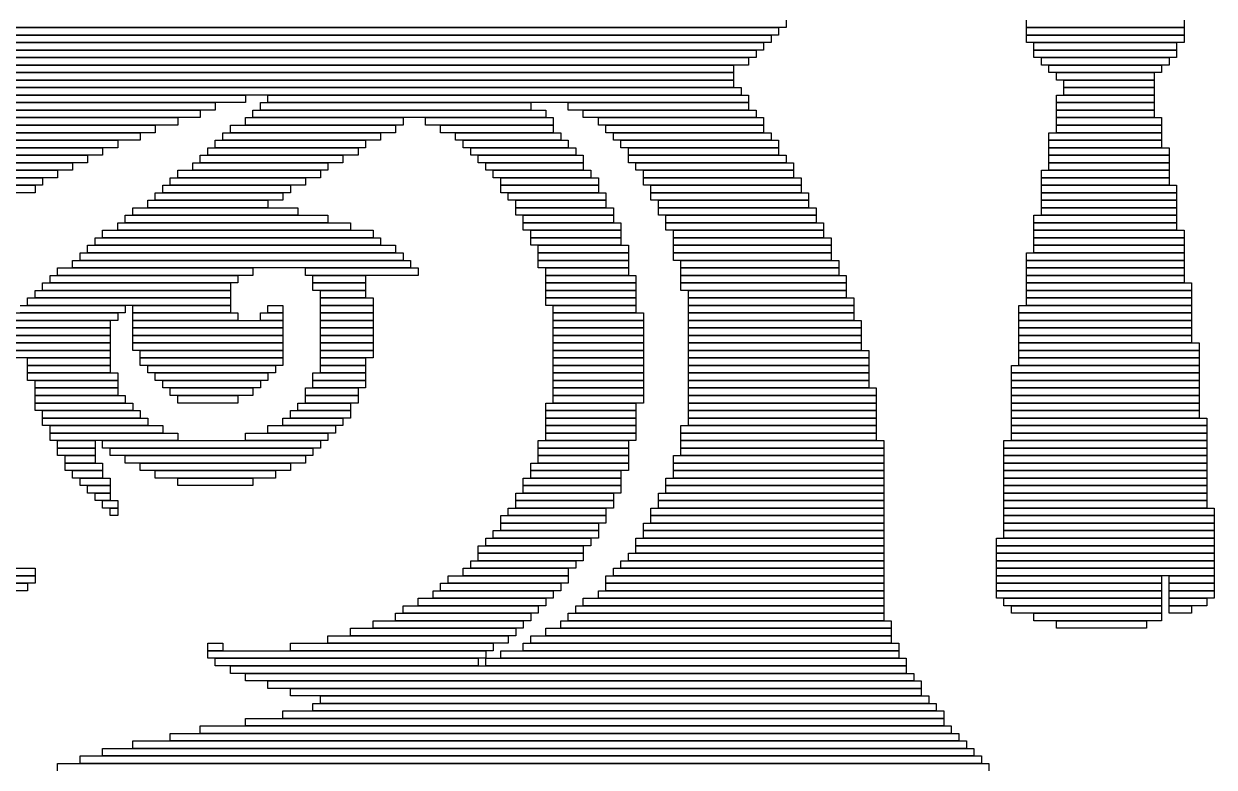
# Model space of a CAD drawing. Extents: x 92 to 1005, y 17 to 1009.
# Drawn here: x 193.5 to 352, y 801.5 to 900.5 of the extents above; entities that cross this region are included whole.
import ezdxf

# ---------------------------------------------------------------- set-up
doc = ezdxf.new("R2010")
doc.units = 0

msp = doc.modelspace()

# ---------------------------------------------------------------- linework, layer by layer
for p, q in [((295, 901), (295, 900)), ((327, 900), (327, 901)), ((348, 901), (348, 900)), ((295, 900), (133, 900)), ((133, 900), (294, 900)), ((294, 899), (133, 899)), ((133, 899), (293, 899)), ((293, 899), (293, 898)), ((294, 900), (294, 899)), ((348, 900), (327, 900)), ((327, 900), (348, 900)), ((327, 899), (327, 900)), ((348, 899), (327, 899)), ((327, 899), (348, 899)), ((327, 898), (327, 899)), ((348, 900), (348, 899)), ((348, 899), (348, 898)), ((293, 898), (133, 898)), ((133, 898), (292, 898)), ((292, 898), (292, 897)), ((348, 898), (327, 898)), ((328, 898), (347, 898)), ((328, 897), (328, 898)), ((347, 898), (347, 897)), ((292, 897), (133, 897)), ((134, 897), (291, 897)), ((291, 896), (134, 896)), ((134, 896), (290, 896)), ((290, 896), (290, 895)), ((291, 897), (291, 896)), ((347, 897), (328, 897)), ((328, 897), (347, 897)), ((328, 896), (328, 897)), ((347, 896), (328, 896)), ((329, 896), (346, 896)), ((329, 895), (329, 896)), ((346, 896), (346, 895)), ((347, 897), (347, 896)), ((290, 895), (134, 895)), ((134, 895), (288, 895)), ((288, 894), (134, 894)), ((135, 894), (288, 894)), ((288, 895), (288, 894)), ((288, 894), (288, 893)), ((346, 895), (329, 895)), ((330, 895), (345, 895)), ((330, 894), (330, 895)), ((345, 894), (330, 894)), ((331, 894), (344, 894)), ((331, 893), (331, 894)), ((344, 894), (344, 893)), ((345, 895), (345, 894)), ((288, 893), (135, 893)), ((135, 893), (288, 893)), ((288, 893), (288, 892)), ((344, 893), (331, 893)), ((332, 893), (344, 893)), ((332, 892), (332, 893)), ((344, 893), (344, 892)), ((288, 892), (135, 892)), ((136, 892), (289, 892)), ((289, 891), (136, 891)), ((136, 891), (223, 891)), ((223, 891), (223, 890)), ((226, 891), (290, 891)), ((226, 890), (226, 891)), ((289, 892), (289, 891)), ((290, 891), (290, 890)), ((331, 891), (344, 891)), ((331, 890), (331, 891)), ((344, 892), (332, 892)), ((332, 892), (344, 892)), ((332, 891), (332, 892)), ((344, 891), (332, 891)), ((344, 892), (344, 891)), ((344, 891), (344, 890)), ((223, 890), (136, 890)), ((152, 890), (219, 890)), ((219, 890), (219, 889)), ((225, 890), (261, 890)), ((225, 889), (225, 890)), ((290, 890), (226, 890)), ((261, 890), (261, 889)), ((266, 890), (290, 890)), ((266, 889), (266, 890)), ((290, 890), (290, 889)), ((344, 890), (331, 890)), ((331, 890), (344, 890)), ((331, 889), (331, 890)), ((344, 890), (344, 889)), ((219, 889), (152, 889)), ((153, 889), (217, 889)), ((217, 888), (153, 888)), ((154, 888), (214, 888)), ((214, 888), (214, 887)), ((217, 889), (217, 888)), ((223, 888), (244, 888)), ((223, 887), (223, 888)), ((224, 889), (263, 889)), ((224, 888), (224, 889)), ((263, 888), (224, 888)), ((261, 889), (225, 889)), ((244, 888), (244, 887)), ((247, 888), (264, 888)), ((247, 887), (247, 888)), ((263, 889), (263, 888)), ((264, 888), (264, 887)), ((290, 889), (266, 889)), ((268, 889), (291, 889)), ((268, 888), (268, 889)), ((291, 888), (268, 888)), ((270, 888), (292, 888)), ((270, 887), (270, 888)), ((291, 889), (291, 888)), ((292, 888), (292, 887)), ((344, 889), (331, 889)), ((331, 889), (344, 889)), ((331, 888), (331, 889)), ((344, 888), (331, 888)), ((331, 888), (345, 888)), ((331, 887), (331, 888)), ((344, 889), (344, 888)), ((345, 888), (345, 887)), ((214, 887), (154, 887)), ((155, 887), (211, 887)), ((211, 887), (211, 886)), ((221, 887), (243, 887)), ((221, 886), (221, 887)), ((244, 887), (223, 887)), ((243, 887), (243, 886)), ((264, 887), (247, 887)), ((249, 887), (264, 887)), ((249, 886), (249, 887)), ((264, 887), (264, 886)), ((292, 887), (270, 887)), ((271, 887), (292, 887)), ((271, 886), (271, 887)), ((292, 887), (292, 886)), ((345, 887), (331, 887)), ((331, 887), (345, 887)), ((331, 886), (331, 887)), ((345, 887), (345, 886)), ((211, 886), (155, 886)), ((156, 886), (209, 886)), ((209, 885), (156, 885)), ((158, 885), (206, 885)), ((206, 885), (206, 884)), ((209, 886), (209, 885)), ((219, 885), (239, 885)), ((219, 884), (219, 885)), ((220, 886), (241, 886)), ((220, 885), (220, 886)), ((241, 885), (220, 885)), ((243, 886), (221, 886)), ((239, 885), (239, 884)), ((241, 886), (241, 885)), ((264, 886), (249, 886)), ((251, 886), (265, 886)), ((251, 885), (251, 886)), ((265, 885), (251, 885)), ((252, 885), (266, 885)), ((252, 884), (252, 885)), ((265, 886), (265, 885)), ((266, 885), (266, 884)), ((292, 886), (271, 886)), ((272, 886), (293, 886)), ((272, 885), (272, 886)), ((293, 885), (272, 885)), ((273, 885), (294, 885)), ((273, 884), (273, 885)), ((293, 886), (293, 885)), ((294, 885), (294, 884)), ((330, 886), (345, 886)), ((330, 885), (330, 886)), ((345, 885), (330, 885)), ((330, 885), (345, 885)), ((330, 884), (330, 885)), ((345, 886), (331, 886)), ((345, 886), (345, 885)), ((345, 885), (345, 884)), ((206, 884), (158, 884)), ((159, 884), (204, 884)), ((204, 883), (159, 883)), ((160, 883), (202, 883)), ((202, 883), (202, 882)), ((204, 884), (204, 883)), ((217, 883), (236, 883)), ((217, 882), (217, 883)), ((218, 884), (238, 884)), ((218, 883), (218, 884)), ((238, 883), (218, 883)), ((239, 884), (219, 884)), ((236, 883), (236, 882)), ((238, 884), (238, 883)), ((266, 884), (252, 884)), ((253, 884), (267, 884)), ((253, 883), (253, 884)), ((267, 883), (253, 883)), ((254, 883), (268, 883)), ((254, 882), (254, 883)), ((267, 884), (267, 883)), ((268, 883), (268, 882)), ((294, 884), (273, 884)), ((274, 884), (294, 884)), ((274, 883), (274, 884)), ((294, 883), (274, 883)), ((274, 883), (295, 883)), ((274, 882), (274, 883)), ((294, 884), (294, 883)), ((295, 883), (295, 882)), ((345, 884), (330, 884)), ((330, 884), (346, 884)), ((330, 883), (330, 884)), ((346, 883), (330, 883)), ((330, 883), (346, 883)), ((330, 882), (330, 883)), ((346, 884), (346, 883)), ((346, 883), (346, 882)), ((202, 882), (160, 882)), ((161, 882), (200, 882)), ((200, 882), (200, 881)), ((216, 882), (234, 882)), ((216, 881), (216, 882)), ((236, 882), (217, 882)), ((234, 882), (234, 881)), ((268, 882), (254, 882)), ((255, 882), (268, 882)), ((255, 881), (255, 882)), ((268, 882), (268, 881)), ((295, 882), (274, 882)), ((275, 882), (296, 882)), ((275, 881), (275, 882)), ((296, 882), (296, 881)), ((346, 882), (330, 882)), ((330, 882), (346, 882)), ((330, 881), (330, 882)), ((346, 882), (346, 881)), ((200, 881), (161, 881)), ((162, 881), (198, 881)), ((198, 880), (162, 880)), ((163, 880), (196, 880)), ((196, 880), (196, 879)), ((198, 881), (198, 880)), ((213, 880), (231, 880)), ((213, 879), (213, 880)), ((214, 881), (233, 881)), ((214, 880), (214, 881)), ((233, 880), (214, 880)), ((234, 881), (216, 881)), ((231, 880), (231, 879)), ((233, 881), (233, 880)), ((268, 881), (255, 881)), ((256, 881), (269, 881)), ((256, 880), (256, 881)), ((269, 880), (256, 880)), ((257, 880), (270, 880)), ((257, 879), (257, 880)), ((269, 881), (269, 880)), ((270, 880), (270, 879)), ((296, 881), (275, 881)), ((276, 881), (296, 881)), ((276, 880), (276, 881)), ((296, 880), (276, 880)), ((276, 880), (297, 880)), ((276, 879), (276, 880)), ((296, 881), (296, 880)), ((297, 880), (297, 879)), ((329, 881), (346, 881)), ((329, 880), (329, 881)), ((346, 880), (329, 880)), ((329, 880), (346, 880)), ((329, 879), (329, 880)), ((346, 881), (330, 881)), ((346, 881), (346, 880)), ((346, 880), (346, 879)), ((196, 879), (163, 879)), ((164, 879), (195, 879)), ((195, 879), (195, 878)), ((212, 879), (229, 879)), ((212, 878), (212, 879)), ((231, 879), (213, 879)), ((229, 879), (229, 878)), ((270, 879), (257, 879)), ((257, 879), (270, 879)), ((257, 878), (257, 879)), ((270, 879), (270, 878)), ((297, 879), (276, 879)), ((277, 879), (297, 879)), ((277, 878), (277, 879)), ((297, 879), (297, 878)), ((346, 879), (329, 879)), ((329, 879), (347, 879)), ((329, 878), (329, 879)), ((347, 879), (347, 878)), ((195, 878), (164, 878)), ((210, 877), (226, 877)), ((210, 876), (210, 877)), ((211, 878), (228, 878)), ((211, 877), (211, 878)), ((228, 877), (211, 877)), ((229, 878), (212, 878)), ((226, 877), (226, 876)), ((228, 878), (228, 877)), ((270, 878), (257, 878)), ((258, 878), (271, 878)), ((258, 877), (258, 878)), ((271, 877), (258, 877)), ((259, 877), (271, 877)), ((259, 876), (259, 877)), ((271, 878), (271, 877)), ((271, 877), (271, 876)), ((297, 878), (277, 878)), ((277, 878), (298, 878)), ((277, 877), (277, 878)), ((298, 877), (277, 877)), ((278, 877), (298, 877)), ((278, 876), (278, 877)), ((298, 878), (298, 877)), ((298, 877), (298, 876)), ((347, 878), (329, 878)), ((329, 878), (347, 878)), ((329, 877), (329, 878)), ((347, 877), (329, 877)), ((329, 877), (347, 877)), ((329, 876), (329, 877)), ((347, 878), (347, 877)), ((347, 877), (347, 876)), ((207, 875), (234, 875)), ((207, 874), (207, 875)), ((208, 876), (230, 876)), ((208, 875), (208, 876)), ((230, 875), (208, 875)), ((226, 876), (210, 876)), ((230, 876), (230, 875)), ((234, 875), (234, 874)), ((271, 876), (259, 876)), ((259, 876), (272, 876)), ((259, 875), (259, 876)), ((272, 875), (259, 875)), ((260, 875), (272, 875)), ((260, 874), (260, 875)), ((272, 876), (272, 875)), ((272, 875), (272, 874)), ((298, 876), (278, 876)), ((278, 876), (299, 876)), ((278, 875), (278, 876)), ((299, 875), (278, 875)), ((279, 875), (299, 875)), ((279, 874), (279, 875)), ((299, 876), (299, 875)), ((299, 875), (299, 874)), ((328, 875), (347, 875)), ((328, 874), (328, 875)), ((347, 876), (329, 876)), ((329, 876), (347, 876)), ((329, 875), (329, 876)), ((347, 875), (329, 875)), ((347, 876), (347, 875)), ((347, 875), (347, 874)), ((206, 874), (237, 874)), ((206, 873), (206, 874)), ((234, 874), (207, 874)), ((237, 874), (237, 873)), ((272, 874), (260, 874)), ((260, 874), (273, 874)), ((260, 873), (260, 874)), ((273, 874), (273, 873)), ((299, 874), (279, 874)), ((279, 874), (300, 874)), ((279, 873), (279, 874)), ((300, 874), (300, 873)), ((347, 874), (328, 874)), ((328, 874), (347, 874)), ((328, 873), (328, 874)), ((347, 874), (347, 873)), ((203, 872), (241, 872)), ((203, 871), (203, 872)), ((204, 873), (240, 873)), ((204, 872), (204, 873)), ((240, 872), (204, 872)), ((237, 873), (206, 873)), ((240, 873), (240, 872)), ((241, 872), (241, 871)), ((273, 873), (260, 873)), ((261, 873), (273, 873)), ((261, 872), (261, 873)), ((273, 872), (261, 872)), ((261, 872), (273, 872)), ((261, 871), (261, 872)), ((273, 873), (273, 872)), ((273, 872), (273, 871)), ((300, 873), (279, 873)), ((280, 873), (300, 873)), ((280, 872), (280, 873)), ((300, 872), (280, 872)), ((280, 872), (301, 872)), ((280, 871), (280, 872)), ((300, 873), (300, 872)), ((301, 872), (301, 871)), ((347, 873), (328, 873)), ((328, 873), (348, 873)), ((328, 872), (328, 873)), ((348, 872), (328, 872)), ((328, 872), (348, 872)), ((328, 871), (328, 872)), ((348, 873), (348, 872)), ((348, 872), (348, 871)), ((202, 871), (243, 871)), ((202, 870), (202, 871)), ((241, 871), (203, 871)), ((243, 871), (243, 870)), ((273, 871), (261, 871)), ((262, 871), (274, 871)), ((262, 870), (262, 871)), ((274, 871), (274, 870)), ((301, 871), (280, 871)), ((280, 871), (301, 871)), ((280, 870), (280, 871)), ((301, 871), (301, 870)), ((348, 871), (328, 871)), ((328, 871), (348, 871)), ((328, 870), (328, 871)), ((348, 871), (348, 870)), ((200, 869), (245, 869)), ((200, 868), (200, 869)), ((201, 870), (244, 870)), ((201, 869), (201, 870)), ((244, 869), (201, 869)), ((243, 870), (202, 870)), ((244, 870), (244, 869)), ((245, 869), (245, 868)), ((274, 870), (262, 870)), ((262, 870), (274, 870)), ((262, 869), (262, 870)), ((274, 869), (262, 869)), ((262, 869), (274, 869)), ((262, 868), (262, 869)), ((274, 870), (274, 869)), ((274, 869), (274, 868)), ((301, 870), (280, 870)), ((280, 870), (301, 870)), ((280, 869), (280, 870)), ((301, 869), (280, 869)), ((281, 869), (302, 869)), ((281, 868), (281, 869)), ((301, 870), (301, 869)), ((302, 869), (302, 868)), ((327, 870), (348, 870)), ((327, 869), (327, 870)), ((348, 869), (327, 869)), ((327, 869), (348, 869)), ((327, 868), (327, 869)), ((348, 870), (328, 870)), ((348, 870), (348, 869)), ((348, 869), (348, 868)), ((197, 867), (222, 867)), ((197, 866), (197, 867)), ((198, 868), (224, 868)), ((198, 867), (198, 868)), ((224, 867), (198, 867)), ((245, 868), (200, 868)), ((222, 867), (222, 866)), ((224, 868), (224, 867)), ((231, 868), (246, 868)), ((231, 867), (231, 868)), ((246, 867), (231, 867)), ((232, 867), (239, 867)), ((232, 866), (232, 867)), ((239, 867), (239, 866)), ((246, 868), (246, 867)), ((274, 868), (262, 868)), ((263, 868), (274, 868)), ((263, 867), (263, 868)), ((274, 867), (263, 867)), ((263, 867), (275, 867)), ((263, 866), (263, 867)), ((274, 868), (274, 867)), ((275, 867), (275, 866)), ((302, 868), (281, 868)), ((281, 868), (302, 868)), ((281, 867), (281, 868)), ((302, 867), (281, 867)), ((281, 867), (303, 867)), ((281, 866), (281, 867)), ((302, 868), (302, 867)), ((303, 867), (303, 866)), ((348, 868), (327, 868)), ((327, 868), (348, 868)), ((327, 867), (327, 868)), ((348, 867), (327, 867)), ((327, 867), (348, 867)), ((327, 866), (327, 867)), ((348, 868), (348, 867)), ((348, 867), (348, 866)), ((196, 866), (221, 866)), ((196, 865), (196, 866)), ((222, 866), (197, 866)), ((221, 866), (221, 865)), ((239, 866), (232, 866)), ((232, 866), (239, 866)), ((232, 865), (232, 866)), ((239, 866), (239, 865)), ((275, 866), (263, 866)), ((263, 866), (275, 866)), ((263, 865), (263, 866)), ((275, 866), (275, 865)), ((303, 866), (281, 866)), ((281, 866), (303, 866)), ((281, 865), (281, 866)), ((303, 866), (303, 865)), ((348, 866), (327, 866)), ((327, 866), (349, 866)), ((327, 865), (327, 866)), ((349, 866), (349, 865)), ((194, 864), (221, 864)), ((194, 863), (194, 864)), ((195, 865), (221, 865)), ((195, 864), (195, 865)), ((221, 864), (195, 864)), ((221, 865), (196, 865)), ((221, 865), (221, 864)), ((221, 864), (221, 863)), ((239, 865), (232, 865)), ((233, 865), (239, 865)), ((233, 864), (233, 865)), ((239, 864), (233, 864)), ((233, 864), (240, 864)), ((233, 863), (233, 864)), ((239, 865), (239, 864)), ((240, 864), (240, 863)), ((275, 865), (263, 865)), ((263, 865), (275, 865)), ((263, 864), (263, 865)), ((275, 864), (263, 864)), ((263, 864), (275, 864)), ((263, 863), (263, 864)), ((275, 865), (275, 864)), ((275, 864), (275, 863)), ((303, 865), (281, 865)), ((282, 865), (303, 865)), ((282, 864), (282, 865)), ((303, 864), (282, 864)), ((282, 864), (304, 864)), ((282, 863), (282, 864)), ((303, 865), (303, 864)), ((304, 864), (304, 863)), ((349, 865), (327, 865)), ((327, 865), (349, 865)), ((327, 864), (327, 865)), ((349, 864), (327, 864)), ((327, 864), (349, 864)), ((327, 863), (327, 864)), ((349, 865), (349, 864)), ((349, 864), (349, 863)), ((193, 863), (207, 863)), ((221, 863), (194, 863)), ((207, 863), (207, 862)), ((208, 863), (221, 863)), ((208, 862), (208, 863)), ((221, 863), (221, 862)), ((226, 863), (228, 863)), ((226, 862), (226, 863)), ((228, 863), (228, 862)), ((240, 863), (233, 863)), ((233, 863), (240, 863)), ((233, 862), (233, 863)), ((240, 863), (240, 862)), ((275, 863), (263, 863)), ((264, 863), (275, 863)), ((264, 862), (264, 863)), ((275, 863), (275, 862)), ((304, 863), (282, 863)), ((282, 863), (304, 863)), ((282, 862), (282, 863)), ((304, 863), (304, 862)), ((326, 863), (349, 863)), ((326, 862), (326, 863)), ((349, 863), (327, 863)), ((349, 863), (349, 862)), ((191, 861), (205, 861)), ((192, 862), (206, 862)), ((206, 861), (192, 861)), ((207, 862), (193, 862)), ((205, 861), (205, 860)), ((206, 862), (206, 861)), ((221, 862), (208, 862)), ((208, 862), (222, 862)), ((208, 861), (208, 862)), ((222, 861), (208, 861)), ((208, 861), (228, 861)), ((208, 860), (208, 861)), ((222, 862), (222, 861)), ((225, 862), (228, 862)), ((225, 861), (225, 862)), ((228, 861), (225, 861)), ((228, 862), (226, 862)), ((228, 862), (228, 861)), ((228, 861), (228, 860)), ((240, 862), (233, 862)), ((233, 862), (240, 862)), ((233, 861), (233, 862)), ((240, 861), (233, 861)), ((233, 861), (240, 861)), ((233, 860), (233, 861)), ((240, 862), (240, 861)), ((240, 861), (240, 860)), ((275, 862), (264, 862)), ((264, 862), (276, 862)), ((264, 861), (264, 862)), ((276, 861), (264, 861)), ((264, 861), (276, 861)), ((264, 860), (264, 861)), ((276, 862), (276, 861)), ((276, 861), (276, 860)), ((304, 862), (282, 862)), ((282, 862), (304, 862)), ((282, 861), (282, 862)), ((304, 861), (282, 861)), ((282, 861), (305, 861)), ((282, 860), (282, 861)), ((304, 862), (304, 861)), ((305, 861), (305, 860)), ((349, 862), (326, 862)), ((326, 862), (349, 862)), ((326, 861), (326, 862)), ((349, 861), (326, 861)), ((326, 861), (349, 861)), ((326, 860), (326, 861)), ((349, 862), (349, 861)), ((349, 861), (349, 860)), ((190, 860), (205, 860)), ((205, 860), (191, 860)), ((205, 860), (205, 859)), ((228, 860), (208, 860)), ((208, 860), (228, 860)), ((208, 859), (208, 860)), ((228, 860), (228, 859)), ((240, 860), (233, 860)), ((233, 860), (240, 860)), ((233, 859), (233, 860)), ((240, 860), (240, 859)), ((276, 860), (264, 860)), ((264, 860), (276, 860)), ((264, 859), (264, 860)), ((276, 860), (276, 859)), ((305, 860), (282, 860)), ((282, 860), (305, 860)), ((282, 859), (282, 860)), ((305, 860), (305, 859)), ((349, 860), (326, 860)), ((326, 860), (349, 860)), ((326, 859), (326, 860)), ((349, 860), (349, 859)), ((188, 858), (205, 858)), ((189, 859), (205, 859)), ((205, 858), (189, 858)), ((205, 859), (190, 859)), ((205, 859), (205, 858)), ((205, 858), (205, 857)), ((228, 859), (208, 859)), ((208, 859), (228, 859)), ((208, 858), (208, 859)), ((228, 858), (208, 858)), ((208, 858), (228, 858)), ((208, 857), (208, 858)), ((228, 859), (228, 858)), ((228, 858), (228, 857)), ((240, 859), (233, 859)), ((233, 859), (240, 859)), ((233, 858), (233, 859)), ((240, 858), (233, 858)), ((233, 858), (240, 858)), ((233, 857), (233, 858)), ((240, 859), (240, 858)), ((240, 858), (240, 857)), ((276, 859), (264, 859)), ((264, 859), (276, 859)), ((264, 858), (264, 859)), ((276, 858), (264, 858)), ((264, 858), (276, 858)), ((264, 857), (264, 858)), ((276, 859), (276, 858)), ((276, 858), (276, 857)), ((305, 859), (282, 859)), ((282, 859), (305, 859)), ((282, 858), (282, 859)), ((305, 858), (282, 858)), ((282, 858), (305, 858)), ((282, 857), (282, 858)), ((305, 859), (305, 858)), ((305, 858), (305, 857)), ((349, 859), (326, 859)), ((326, 859), (349, 859)), ((326, 858), (326, 859)), ((349, 858), (326, 858)), ((326, 858), (350, 858)), ((326, 857), (326, 858)), ((349, 859), (349, 858)), ((350, 858), (350, 857)), ((187, 857), (205, 857)), ((205, 856), (187, 856)), ((205, 857), (188, 857)), ((194, 856), (205, 856)), ((194, 855), (194, 856)), ((205, 857), (205, 856)), ((205, 856), (205, 855)), ((228, 857), (208, 857)), ((209, 857), (228, 857)), ((209, 856), (209, 857)), ((228, 856), (209, 856)), ((209, 856), (228, 856)), ((209, 855), (209, 856)), ((228, 857), (228, 856)), ((228, 856), (228, 855)), ((240, 857), (233, 857)), ((233, 857), (240, 857)), ((233, 856), (233, 857)), ((240, 856), (233, 856)), ((233, 856), (239, 856)), ((233, 855), (233, 856)), ((239, 856), (239, 855)), ((240, 857), (240, 856)), ((276, 857), (264, 857)), ((264, 857), (276, 857)), ((264, 856), (264, 857)), ((276, 856), (264, 856)), ((264, 856), (276, 856)), ((264, 855), (264, 856)), ((276, 857), (276, 856)), ((276, 856), (276, 855)), ((305, 857), (282, 857)), ((282, 857), (306, 857)), ((282, 856), (282, 857)), ((306, 856), (282, 856)), ((282, 856), (306, 856)), ((282, 855), (282, 856)), ((306, 857), (306, 856)), ((306, 856), (306, 855)), ((350, 857), (326, 857)), ((326, 857), (350, 857)), ((326, 856), (326, 857)), ((350, 856), (326, 856)), ((326, 856), (350, 856)), ((326, 855), (326, 856)), ((350, 857), (350, 856)), ((350, 856), (350, 855)), ((205, 855), (194, 855)), ((194, 855), (205, 855)), ((194, 854), (194, 855)), ((205, 855), (205, 854)), ((228, 855), (209, 855)), ((210, 855), (227, 855)), ((210, 854), (210, 855)), ((227, 855), (227, 854)), ((239, 855), (233, 855)), ((233, 855), (239, 855)), ((233, 854), (233, 855)), ((239, 855), (239, 854)), ((276, 855), (264, 855)), ((264, 855), (276, 855)), ((264, 854), (264, 855)), ((276, 855), (276, 854)), ((306, 855), (282, 855)), ((282, 855), (306, 855)), ((282, 854), (282, 855)), ((306, 855), (306, 854)), ((325, 855), (350, 855)), ((325, 854), (325, 855)), ((350, 855), (326, 855)), ((350, 855), (350, 854)), ((205, 854), (194, 854)), ((194, 854), (206, 854)), ((194, 853), (194, 854)), ((206, 853), (194, 853)), ((195, 853), (206, 853)), ((195, 852), (195, 853)), ((206, 854), (206, 853)), ((206, 853), (206, 852)), ((227, 854), (210, 854)), ((211, 854), (226, 854)), ((211, 853), (211, 854)), ((226, 853), (211, 853)), ((212, 853), (225, 853)), ((212, 852), (212, 853)), ((225, 853), (225, 852)), ((226, 854), (226, 853)), ((232, 854), (239, 854)), ((232, 853), (232, 854)), ((239, 853), (232, 853)), ((232, 853), (239, 853)), ((232, 852), (232, 853)), ((239, 854), (233, 854)), ((239, 854), (239, 853)), ((239, 853), (239, 852)), ((276, 854), (264, 854)), ((264, 854), (276, 854)), ((264, 853), (264, 854)), ((276, 853), (264, 853)), ((264, 853), (276, 853)), ((264, 852), (264, 853)), ((276, 854), (276, 853)), ((276, 853), (276, 852)), ((306, 854), (282, 854)), ((282, 854), (306, 854)), ((282, 853), (282, 854)), ((306, 853), (282, 853)), ((282, 853), (306, 853)), ((282, 852), (282, 853)), ((306, 854), (306, 853)), ((306, 853), (306, 852)), ((350, 854), (325, 854)), ((325, 854), (350, 854)), ((325, 853), (325, 854)), ((350, 853), (325, 853)), ((325, 853), (350, 853)), ((325, 852), (325, 853)), ((350, 854), (350, 853)), ((350, 853), (350, 852)), ((206, 852), (195, 852)), ((195, 852), (206, 852)), ((195, 851), (195, 852)), ((206, 852), (206, 851)), ((225, 852), (212, 852)), ((213, 852), (224, 852)), ((213, 851), (213, 852)), ((224, 852), (224, 851)), ((231, 852), (238, 852)), ((231, 851), (231, 852)), ((239, 852), (232, 852)), ((238, 852), (238, 851)), ((276, 852), (264, 852)), ((264, 852), (276, 852)), ((264, 851), (264, 852)), ((276, 852), (276, 851)), ((306, 852), (282, 852)), ((282, 852), (307, 852)), ((282, 851), (282, 852)), ((307, 852), (307, 851)), ((350, 852), (325, 852)), ((325, 852), (350, 852)), ((325, 851), (325, 852)), ((350, 852), (350, 851)), ((206, 851), (195, 851)), ((195, 851), (207, 851)), ((195, 850), (195, 851)), ((207, 850), (195, 850)), ((195, 850), (208, 850)), ((195, 849), (195, 850)), ((207, 851), (207, 850)), ((208, 850), (208, 849)), ((224, 851), (213, 851)), ((214, 851), (222, 851)), ((214, 850), (214, 851)), ((222, 850), (214, 850)), ((222, 851), (222, 850)), ((230, 850), (237, 850)), ((230, 849), (230, 850)), ((238, 851), (231, 851)), ((231, 851), (238, 851)), ((231, 850), (231, 851)), ((238, 850), (231, 850)), ((237, 850), (237, 849)), ((238, 851), (238, 850)), ((263, 850), (275, 850)), ((263, 849), (263, 850)), ((276, 851), (264, 851)), ((264, 851), (276, 851)), ((264, 850), (264, 851)), ((276, 850), (264, 850)), ((275, 850), (275, 849)), ((276, 851), (276, 850)), ((307, 851), (282, 851)), ((282, 851), (307, 851)), ((282, 850), (282, 851)), ((307, 850), (282, 850)), ((282, 850), (307, 850)), ((282, 849), (282, 850)), ((307, 851), (307, 850)), ((307, 850), (307, 849)), ((350, 851), (325, 851)), ((325, 851), (350, 851)), ((325, 850), (325, 851)), ((350, 850), (325, 850)), ((325, 850), (350, 850)), ((325, 849), (325, 850)), ((350, 851), (350, 850)), ((350, 850), (350, 849)), ((208, 849), (195, 849)), ((196, 849), (209, 849)), ((196, 848), (196, 849)), ((209, 848), (196, 848)), ((196, 848), (210, 848)), ((196, 847), (196, 848)), ((209, 849), (209, 848)), ((210, 848), (210, 847)), ((228, 848), (236, 848)), ((228, 847), (228, 848)), ((229, 849), (237, 849)), ((229, 848), (229, 849)), ((237, 848), (229, 848)), ((237, 849), (230, 849)), ((236, 848), (236, 847)), ((237, 849), (237, 848)), ((275, 849), (263, 849)), ((263, 849), (275, 849)), ((263, 848), (263, 849)), ((275, 848), (263, 848)), ((263, 848), (275, 848)), ((263, 847), (263, 848)), ((275, 849), (275, 848)), ((275, 848), (275, 847)), ((307, 849), (282, 849)), ((282, 849), (307, 849)), ((282, 848), (282, 849)), ((307, 848), (282, 848)), ((282, 848), (307, 848)), ((282, 847), (282, 848)), ((307, 849), (307, 848)), ((307, 848), (307, 847)), ((350, 849), (325, 849)), ((325, 849), (350, 849)), ((325, 848), (325, 849)), ((350, 848), (325, 848)), ((325, 848), (351, 848)), ((325, 847), (325, 848)), ((350, 849), (350, 848)), ((351, 848), (351, 847)), ((210, 847), (196, 847)), ((197, 847), (212, 847)), ((197, 846), (197, 847)), ((212, 847), (212, 846)), ((226, 847), (235, 847)), ((226, 846), (226, 847)), ((236, 847), (228, 847)), ((235, 847), (235, 846)), ((275, 847), (263, 847)), ((263, 847), (275, 847)), ((263, 846), (263, 847)), ((275, 847), (275, 846)), ((281, 847), (307, 847)), ((281, 846), (281, 847)), ((307, 847), (282, 847)), ((307, 847), (307, 846)), ((351, 847), (325, 847)), ((325, 847), (351, 847)), ((325, 846), (325, 847)), ((351, 847), (351, 846)), ((212, 846), (197, 846)), ((197, 846), (214, 846)), ((197, 845), (197, 846)), ((214, 845), (197, 845)), ((198, 845), (203, 845)), ((198, 844), (198, 845)), ((203, 845), (203, 844)), ((204, 845), (233, 845)), ((204, 844), (204, 845)), ((214, 846), (214, 845)), ((223, 846), (234, 846)), ((223, 845), (223, 846)), ((234, 845), (223, 845)), ((235, 846), (226, 846)), ((233, 845), (233, 844)), ((234, 846), (234, 845)), ((262, 845), (274, 845)), ((262, 844), (262, 845)), ((275, 846), (263, 846)), ((263, 846), (275, 846)), ((263, 845), (263, 846)), ((275, 845), (263, 845)), ((274, 845), (274, 844)), ((275, 846), (275, 845)), ((307, 846), (281, 846)), ((281, 846), (307, 846)), ((281, 845), (281, 846)), ((307, 845), (281, 845)), ((281, 845), (308, 845)), ((281, 844), (281, 845)), ((307, 846), (307, 845)), ((308, 845), (308, 844)), ((324, 845), (351, 845)), ((324, 844), (324, 845)), ((351, 846), (325, 846)), ((325, 846), (351, 846)), ((325, 845), (325, 846)), ((351, 845), (325, 845)), ((351, 846), (351, 845)), ((351, 845), (351, 844)), ((203, 844), (198, 844)), ((198, 844), (203, 844)), ((198, 843), (198, 844)), ((203, 844), (203, 843)), ((233, 844), (204, 844)), ((205, 844), (232, 844)), ((205, 843), (205, 844)), ((232, 844), (232, 843)), ((274, 844), (262, 844)), ((262, 844), (274, 844)), ((262, 843), (262, 844)), ((274, 844), (274, 843)), ((308, 844), (281, 844)), ((281, 844), (308, 844)), ((281, 843), (281, 844)), ((308, 844), (308, 843)), ((351, 844), (324, 844)), ((324, 844), (351, 844)), ((324, 843), (324, 844)), ((351, 844), (351, 843)), ((203, 843), (198, 843)), ((199, 843), (203, 843)), ((199, 842), (199, 843)), ((203, 842), (199, 842)), ((199, 842), (204, 842)), ((199, 841), (199, 842)), ((203, 843), (203, 842)), ((204, 842), (204, 841)), ((232, 843), (205, 843)), ((207, 843), (231, 843)), ((207, 842), (207, 843)), ((231, 842), (207, 842)), ((209, 842), (229, 842)), ((209, 841), (209, 842)), ((229, 842), (229, 841)), ((231, 843), (231, 842)), ((261, 842), (274, 842)), ((261, 841), (261, 842)), ((274, 843), (262, 843)), ((262, 843), (274, 843)), ((262, 842), (262, 843)), ((274, 842), (262, 842)), ((274, 843), (274, 842)), ((274, 842), (274, 841)), ((280, 843), (308, 843)), ((280, 842), (280, 843)), ((308, 842), (280, 842)), ((280, 842), (308, 842)), ((280, 841), (280, 842)), ((308, 843), (281, 843)), ((308, 843), (308, 842)), ((308, 842), (308, 841)), ((351, 843), (324, 843)), ((324, 843), (351, 843)), ((324, 842), (324, 843)), ((351, 842), (324, 842)), ((324, 842), (351, 842)), ((324, 841), (324, 842)), ((351, 843), (351, 842)), ((351, 842), (351, 841)), ((204, 841), (199, 841)), ((200, 841), (204, 841)), ((200, 840), (200, 841)), ((204, 841), (204, 840)), ((229, 841), (209, 841)), ((211, 841), (227, 841)), ((211, 840), (211, 841)), ((227, 841), (227, 840)), ((274, 841), (261, 841)), ((261, 841), (273, 841)), ((261, 840), (261, 841)), ((273, 841), (273, 840)), ((308, 841), (280, 841)), ((280, 841), (308, 841)), ((280, 840), (280, 841)), ((308, 841), (308, 840)), ((351, 841), (324, 841)), ((324, 841), (351, 841)), ((324, 840), (324, 841)), ((351, 841), (351, 840)), ((204, 840), (200, 840)), ((201, 840), (205, 840)), ((201, 839), (201, 840)), ((205, 839), (201, 839)), ((202, 839), (205, 839)), ((202, 838), (202, 839)), ((205, 840), (205, 839)), ((205, 839), (205, 838)), ((227, 840), (211, 840)), ((214, 840), (224, 840)), ((214, 839), (214, 840)), ((224, 839), (214, 839)), ((224, 840), (224, 839)), ((260, 840), (273, 840)), ((260, 839), (260, 840)), ((273, 839), (260, 839)), ((260, 839), (273, 839)), ((260, 838), (260, 839)), ((273, 840), (261, 840)), ((273, 840), (273, 839)), ((273, 839), (273, 838)), ((279, 840), (308, 840)), ((279, 839), (279, 840)), ((308, 839), (279, 839)), ((279, 839), (308, 839)), ((279, 838), (279, 839)), ((308, 840), (280, 840)), ((308, 840), (308, 839)), ((308, 839), (308, 838)), ((351, 840), (324, 840)), ((324, 840), (351, 840)), ((324, 839), (324, 840)), ((351, 839), (324, 839)), ((324, 839), (351, 839)), ((324, 838), (324, 839)), ((351, 840), (351, 839)), ((351, 839), (351, 838)), ((205, 838), (202, 838)), ((203, 838), (205, 838)), ((203, 837), (203, 838)), ((205, 837), (203, 837)), ((204, 837), (206, 837)), ((204, 836), (204, 837)), ((205, 838), (205, 837)), ((206, 837), (206, 836)), ((259, 838), (272, 838)), ((259, 837), (259, 838)), ((272, 837), (259, 837)), ((259, 837), (272, 837)), ((259, 836), (259, 837)), ((273, 838), (260, 838)), ((272, 838), (272, 837)), ((272, 837), (272, 836)), ((278, 838), (308, 838)), ((278, 837), (278, 838)), ((308, 837), (278, 837)), ((278, 837), (308, 837)), ((278, 836), (278, 837)), ((308, 838), (279, 838)), ((308, 838), (308, 837)), ((308, 837), (308, 836)), ((351, 838), (324, 838)), ((324, 838), (351, 838)), ((324, 837), (324, 838)), ((351, 837), (324, 837)), ((324, 837), (351, 837)), ((324, 836), (324, 837)), ((351, 838), (351, 837)), ((351, 837), (351, 836)), ((206, 836), (204, 836)), ((205, 836), (206, 836)), ((205, 835), (205, 836)), ((206, 836), (206, 835)), ((258, 836), (271, 836)), ((258, 835), (258, 836)), ((272, 836), (259, 836)), ((271, 836), (271, 835)), ((277, 836), (308, 836)), ((277, 835), (277, 836)), ((308, 836), (278, 836)), ((308, 836), (308, 835)), ((351, 836), (324, 836)), ((324, 836), (352, 836)), ((324, 835), (324, 836)), ((352, 836), (352, 835)), ((206, 835), (205, 835)), ((257, 835), (271, 835)), ((257, 834), (257, 835)), ((271, 834), (257, 834)), ((257, 834), (270, 834)), ((257, 833), (257, 834)), ((271, 835), (258, 835)), ((270, 834), (270, 833)), ((271, 835), (271, 834)), ((276, 834), (308, 834)), ((276, 833), (276, 834)), ((308, 835), (277, 835)), ((277, 835), (308, 835)), ((277, 834), (277, 835)), ((308, 834), (277, 834)), ((308, 835), (308, 834)), ((308, 834), (308, 833)), ((352, 835), (324, 835)), ((324, 835), (352, 835)), ((324, 834), (324, 835)), ((352, 834), (324, 834)), ((324, 834), (352, 834)), ((324, 833), (324, 834)), ((352, 835), (352, 834)), ((352, 834), (352, 833)), ((256, 833), (270, 833)), ((256, 832), (256, 833)), ((270, 833), (257, 833)), ((270, 833), (270, 832)), ((308, 833), (276, 833)), ((276, 833), (308, 833)), ((276, 832), (276, 833)), ((308, 833), (308, 832)), ((352, 833), (324, 833)), ((324, 833), (352, 833)), ((324, 832), (324, 833)), ((352, 833), (352, 832)), ((254, 831), (268, 831)), ((254, 830), (254, 831)), ((255, 832), (269, 832)), ((255, 831), (255, 832)), ((269, 831), (255, 831)), ((270, 832), (256, 832)), ((268, 831), (268, 830)), ((269, 832), (269, 831)), ((275, 832), (308, 832)), ((275, 831), (275, 832)), ((308, 831), (275, 831)), ((275, 831), (308, 831)), ((275, 830), (275, 831)), ((308, 832), (276, 832)), ((308, 832), (308, 831)), ((308, 831), (308, 830)), ((323, 832), (352, 832)), ((323, 831), (323, 832)), ((352, 831), (323, 831)), ((323, 831), (352, 831)), ((323, 830), (323, 831)), ((352, 832), (324, 832)), ((352, 832), (352, 831)), ((352, 831), (352, 830)), ((253, 829), (267, 829)), ((253, 828), (253, 829)), ((268, 830), (254, 830)), ((254, 830), (268, 830)), ((254, 829), (254, 830)), ((268, 829), (254, 829)), ((267, 829), (267, 828)), ((268, 830), (268, 829)), ((273, 829), (308, 829)), ((273, 828), (273, 829)), ((274, 830), (308, 830)), ((274, 829), (274, 830)), ((308, 829), (274, 829)), ((308, 830), (275, 830)), ((308, 830), (308, 829)), ((308, 829), (308, 828)), ((352, 830), (323, 830)), ((323, 830), (352, 830)), ((323, 829), (323, 830)), ((352, 829), (323, 829)), ((323, 829), (352, 829)), ((323, 828), (323, 829)), ((352, 830), (352, 829)), ((352, 829), (352, 828)), ((165, 828), (195, 828)), ((195, 828), (195, 827)), ((252, 828), (266, 828)), ((252, 827), (252, 828)), ((267, 828), (253, 828)), ((266, 828), (266, 827)), ((272, 828), (308, 828)), ((272, 827), (272, 828)), ((308, 828), (273, 828)), ((308, 828), (308, 827)), ((352, 828), (323, 828)), ((323, 828), (352, 828)), ((323, 827), (323, 828)), ((352, 828), (352, 827)), ((195, 827), (165, 827)), ((165, 827), (195, 827)), ((195, 826), (165, 826)), ((165, 826), (194, 826)), ((194, 826), (194, 825)), ((195, 827), (195, 826)), ((249, 826), (265, 826)), ((249, 825), (249, 826)), ((250, 827), (266, 827)), ((250, 826), (250, 827)), ((266, 826), (250, 826)), ((266, 827), (252, 827)), ((265, 826), (265, 825)), ((266, 827), (266, 826)), ((271, 827), (308, 827)), ((271, 826), (271, 827)), ((308, 826), (271, 826)), ((271, 826), (308, 826)), ((271, 825), (271, 826)), ((308, 827), (272, 827)), ((308, 827), (308, 826)), ((308, 826), (308, 825)), ((352, 827), (323, 827)), ((323, 827), (345, 827)), ((323, 826), (323, 827)), ((345, 826), (323, 826)), ((323, 826), (345, 826)), ((323, 825), (323, 826)), ((345, 827), (345, 826)), ((345, 826), (345, 825)), ((346, 827), (352, 827)), ((346, 826), (346, 827)), ((352, 826), (346, 826)), ((346, 826), (352, 826)), ((346, 825), (346, 826)), ((352, 827), (352, 826)), ((352, 826), (352, 825)), ((194, 825), (165, 825)), ((248, 825), (264, 825)), ((248, 824), (248, 825)), ((265, 825), (249, 825)), ((264, 825), (264, 824)), ((270, 825), (308, 825)), ((270, 824), (270, 825)), ((308, 825), (271, 825)), ((308, 825), (308, 824)), ((345, 825), (323, 825)), ((323, 825), (345, 825)), ((323, 824), (323, 825)), ((345, 825), (345, 824)), ((352, 825), (346, 825)), ((346, 825), (352, 825)), ((346, 824), (346, 825)), ((352, 825), (352, 824)), ((244, 823), (262, 823)), ((244, 822), (244, 823)), ((246, 824), (263, 824)), ((246, 823), (246, 824)), ((263, 823), (246, 823)), ((264, 824), (248, 824)), ((262, 823), (262, 822)), ((263, 824), (263, 823)), ((267, 823), (308, 823)), ((267, 822), (267, 823)), ((268, 824), (308, 824)), ((268, 823), (268, 824)), ((308, 823), (268, 823)), ((308, 824), (270, 824)), ((308, 824), (308, 823)), ((308, 823), (308, 822)), ((345, 824), (323, 824)), ((324, 824), (345, 824)), ((324, 823), (324, 824)), ((345, 823), (324, 823)), ((325, 823), (345, 823)), ((325, 822), (325, 823)), ((345, 824), (345, 823)), ((345, 823), (345, 822)), ((352, 824), (346, 824)), ((346, 824), (351, 824)), ((346, 823), (346, 824)), ((351, 823), (346, 823)), ((346, 823), (349, 823)), ((346, 822), (346, 823)), ((349, 823), (349, 822)), ((351, 824), (351, 823)), ((243, 822), (261, 822)), ((243, 821), (243, 822)), ((262, 822), (244, 822)), ((261, 822), (261, 821)), ((266, 822), (308, 822)), ((266, 821), (266, 822)), ((308, 822), (267, 822)), ((308, 822), (308, 821)), ((345, 822), (325, 822)), ((328, 822), (345, 822)), ((328, 821), (328, 822)), ((345, 822), (345, 821)), ((349, 822), (346, 822)), ((237, 820), (259, 820)), ((237, 819), (237, 820)), ((240, 821), (260, 821)), ((240, 820), (240, 821)), ((260, 820), (240, 820)), ((261, 821), (243, 821)), ((259, 820), (259, 819)), ((260, 821), (260, 820)), ((263, 820), (309, 820)), ((263, 819), (263, 820)), ((265, 821), (309, 821)), ((265, 820), (265, 821)), ((309, 820), (265, 820)), ((308, 821), (266, 821)), ((309, 821), (309, 820)), ((309, 820), (309, 819)), ((345, 821), (328, 821)), ((331, 821), (343, 821)), ((331, 820), (331, 821)), ((343, 820), (331, 820)), ((343, 821), (343, 820)), ((218, 818), (220, 818)), ((218, 817), (218, 818)), ((220, 818), (220, 817)), ((229, 818), (256, 818)), ((229, 817), (229, 818)), ((234, 819), (258, 819)), ((234, 818), (234, 819)), ((258, 818), (234, 818)), ((259, 819), (237, 819)), ((256, 818), (256, 817)), ((258, 819), (258, 818)), ((260, 818), (310, 818)), ((260, 817), (260, 818)), ((261, 819), (309, 819)), ((261, 818), (261, 819)), ((309, 818), (261, 818)), ((309, 819), (263, 819)), ((309, 819), (309, 818)), ((310, 818), (310, 817)), ((220, 817), (218, 817)), ((218, 817), (255, 817)), ((218, 816), (218, 817)), ((256, 817), (229, 817)), ((255, 817), (255, 816)), ((257, 817), (310, 817)), ((257, 816), (257, 817)), ((310, 817), (260, 817)), ((310, 817), (310, 816)), ((255, 816), (218, 816)), ((219, 816), (254, 816)), ((219, 815), (219, 816)), ((254, 815), (219, 815)), ((221, 815), (311, 815)), ((221, 814), (221, 815)), ((254, 816), (254, 815)), ((255, 816), (311, 816)), ((255, 815), (255, 816)), ((311, 815), (255, 815)), ((310, 816), (257, 816)), ((311, 816), (311, 815)), ((311, 815), (311, 814)), ((311, 814), (221, 814)), ((223, 814), (312, 814)), ((223, 813), (223, 814)), ((312, 814), (312, 813)), ((312, 813), (223, 813)), ((226, 813), (313, 813)), ((226, 812), (226, 813)), ((313, 812), (226, 812)), ((229, 812), (313, 812)), ((229, 811), (229, 812)), ((313, 813), (313, 812)), ((313, 812), (313, 811)), ((313, 811), (229, 811)), ((232, 810), (315, 810)), ((232, 809), (232, 810)), ((233, 811), (314, 811)), ((233, 810), (233, 811)), ((314, 810), (233, 810)), ((314, 811), (314, 810)), ((315, 810), (315, 809)), ((228, 809), (316, 809)), ((228, 808), (228, 809)), ((315, 809), (232, 809)), ((316, 809), (316, 808)), ((217, 807), (317, 807)), ((217, 806), (217, 807)), ((223, 808), (316, 808)), ((223, 807), (223, 808)), ((316, 807), (223, 807)), ((316, 808), (228, 808)), ((316, 808), (316, 807)), ((317, 807), (317, 806)), ((213, 806), (318, 806)), ((213, 805), (213, 806)), ((317, 806), (217, 806)), ((318, 806), (318, 805)), ((204, 804), (320, 804)), ((204, 803), (204, 804)), ((208, 805), (319, 805)), ((208, 804), (208, 805)), ((319, 804), (208, 804)), ((318, 805), (213, 805)), ((319, 805), (319, 804)), ((320, 804), (320, 803)), ((201, 803), (321, 803)), ((201, 802), (201, 803)), ((320, 803), (204, 803)), ((321, 803), (321, 802)), ((198, 802), (322, 802)), ((198, 801), (198, 802)), ((321, 802), (201, 802)), ((322, 802), (322, 801))]:
    msp.add_line(p, q)

doc.saveas('drawing.dxf')
